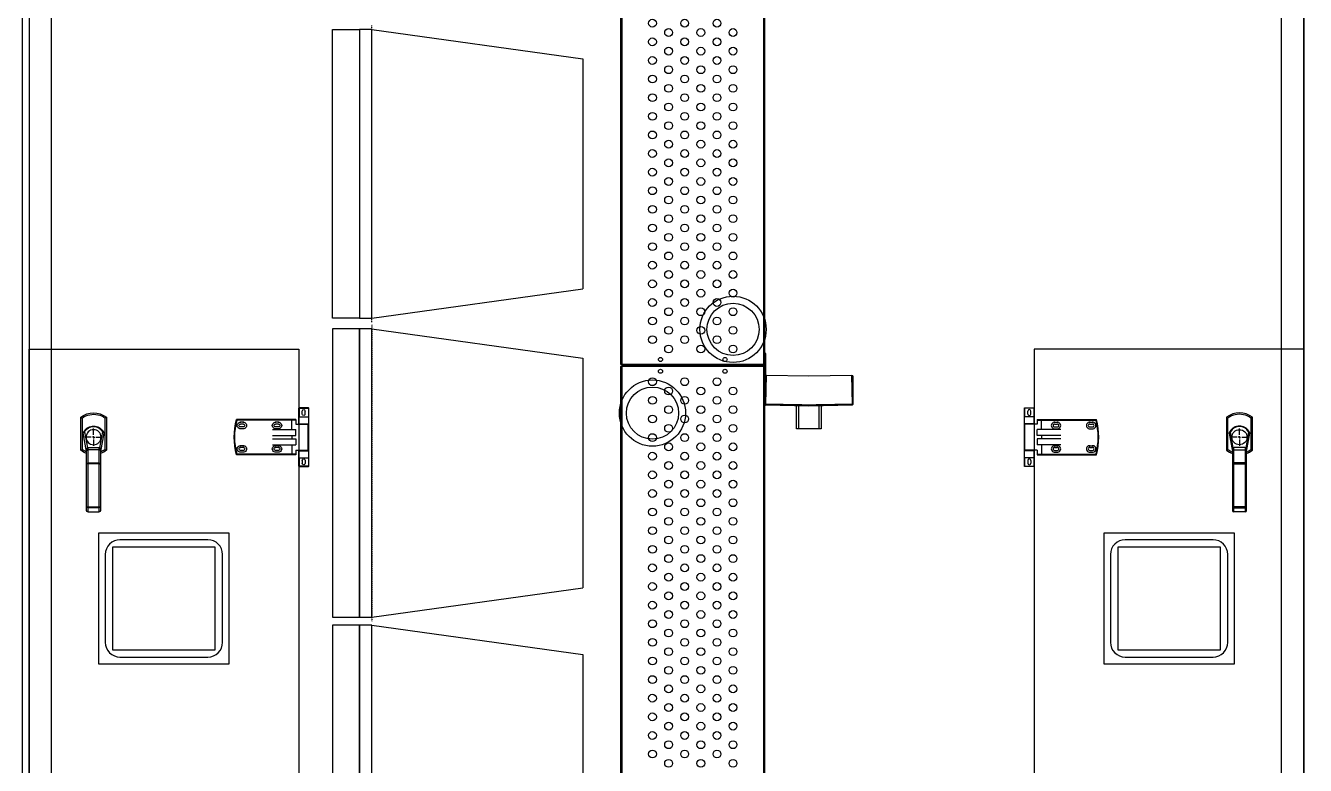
# Model space of a CAD drawing. Header units: millimetres. Extents: x -8864 to 19363, y -6016 to 13777.
# Drawn here: x 6 to 2190, y 1052 to 2314 of the extents above; entities that cross this region are included whole.
import ezdxf

# ---------------------------------------------------------------- set-up
doc = ezdxf.new("R2010")
doc.units = ezdxf.units.MM
doc.linetypes.add('HIDDEN', pattern=[0.375, 0.25, -0.125])
for name, color, linetype in [('__________', 7, 'Continuous'), ('Dim', 1, 'Continuous'), ('HID', 5, 'HIDDEN'), ('M01014100154', 7, 'Continuous'), ('M01014101300', 7, 'Continuous'), ('McDoor', 7, 'Continuous'), ('McFrame', 7, 'Continuous'), ('McLei', 1, 'Continuous'), ('McPipe', 7, 'Continuous'), ('MQFilter1', 7, 'Continuous')]:
    doc.layers.add(name, color=color, linetype=linetype)

# ---------------------------------------------------------------- blocks, each defined once
blk = doc.blocks.new('MXE-B End G-Door_3_1750')
at = {"color": 7, "linetype": 'Continuous'}
for p, q in [((460, 1750), (0, 1750)), ((0, 1750), (0, 0)), ((460, 0), (460, 1750))]:
    blk.add_line(p, q, dxfattribs=at)
at = {"color": 7, "linetype": 'Continuous', "lineweight": 25, "extrusion": (-1.22461e-16, 0, -1)}
for p, q in [((-17, 1550.5), (-17, 1649.5)), ((-16.5, 1649.5), (-17, 1649.5)), ((-16.5, 1650), (-0.5, 1650)), ((-16.5, 1649.5), (-16.5, 1650)), ((-0.5, 1649.5), (-16.5, 1649.5)), ((-16.5, 1649.5), (-16.5, 1635)), ((-16.5, 1623), (-16.5, 1577)), ((-17, 1550.5), (-16.5, 1550.5)), ((-16.5, 1565), (-16.5, 1550.5)), ((-16.5, 1550.5), (-0.5, 1550.5)), ((-16.5, 1550), (-16.5, 1550.5)), ((-0.5, 1550), (-16.5, 1550))]:
    blk.add_line(p, q, dxfattribs=at)
for p, q in [((-11, 1639.5), (-11, 1644.5)), ((-6, 1639.5), (-6, 1644.5)), ((0, 1635), (-17, 1635)), ((0, 1623), (-17, 1623)), ((-16, 1578), (-16, 1622)), ((5, 1622), (-16, 1622)), ((5, 1630), (5, 1622)), ((5, 1630), (106, 1630)), ((5, 1629), (105.3, 1629)), ((12, 1613), (12, 1630)), ((33.8, 1625.5), (40.2, 1625.5)), ((34.5, 1622.5), (39.5, 1622.5)), ((34.5, 1617.5), (39.5, 1617.5)), ((93.8, 1625.5), (100.2, 1625.5)), ((94.5, 1622.5), (99.5, 1622.5)), ((94.5, 1617.5), (99.5, 1617.5)), ((328, 1633.9), (328, 1577.9)), ((330.4, 1579.1), (330.4, 1632.7)), ((369.6, 1632.7), (369.6, 1579.1)), ((372, 1577.9), (372, 1633.9)), ((5, 1603), (5, 1613)), ((45, 1613), (5, 1613)), ((45, 1603), (5, 1603)), ((5, 1597), (5, 1587)), ((45, 1597), (5, 1597)), ((12, 1603), (12, 1597)), ((33.8, 1614.5), (40.2, 1614.5)), ((93.8, 1614.5), (100.2, 1614.5)), ((332.5, 1606.9), (338, 1575.8)), ((339.4, 1581.7), (334.5, 1609.4)), ((365.5, 1609.4), (360.6, 1581.7)), ((362, 1575.8), (367.5, 1606.9)), ((0, 1577), (-17, 1577)), ((5, 1578), (-16, 1578)), ((45, 1587), (5, 1587)), ((5, 1578), (5, 1570)), ((12, 1587), (12, 1570)), ((33.8, 1585.5), (40.2, 1585.5)), ((33.8, 1574.5), (40.2, 1574.5)), ((34.5, 1582.5), (39.5, 1582.5)), ((34.5, 1577.5), (39.5, 1577.5)), ((93.8, 1585.5), (100.2, 1585.5)), ((93.8, 1574.5), (100.2, 1574.5)), ((94.5, 1582.5), (99.5, 1582.5)), ((94.5, 1577.5), (99.5, 1577.5)), ((338, 1577.6), (338, 1576.9)), ((338, 1576.9), (338, 1554.3)), ((359.6, 1582.4), (340.4, 1582.4)), ((340.4, 1578.7), (340.4, 1582.4)), ((340.4, 1578.7), (359.6, 1578.7)), ((340.4, 1556.2), (340.4, 1578.7)), ((359.6, 1582.4), (359.6, 1578.7)), ((359.6, 1578.7), (359.6, 1556.2)), ((362, 1575.8), (362.2, 1578)), ((362, 1576.9), (362, 1577.6)), ((362, 1554.3), (362, 1576.9)), ((0, 1565), (-17, 1565)), ((-11, 1560.5), (-11, 1555.5)), ((-6, 1560.5), (-6, 1555.5)), ((5, 1571), (105.3, 1571)), ((5, 1570), (106, 1570)), ((338, 1554.3), (338, 1481.5)), ((340.4, 1554.3), (338, 1554.3)), ((359.6, 1556.2), (340.4, 1556.2)), ((340.4, 1554.3), (340.4, 1556.2)), ((340.4, 1554.3), (359.6, 1554.3)), ((340.4, 1481.5), (340.4, 1554.3)), ((359.6, 1554.3), (359.6, 1556.2)), ((359.6, 1554.3), (359.6, 1481.5)), ((359.6, 1554.3), (362, 1554.3)), ((362, 1481.5), (362, 1554.3)), ((338, 1481.5), (338, 1475.1)), ((340.4, 1481.5), (338, 1481.5)), ((359.6, 1481.5), (340.4, 1481.5)), ((340.4, 1481.5), (340.4, 1479.3)), ((340.4, 1479.3), (359.6, 1479.3)), ((340.4, 1472.9), (340.4, 1479.3)), ((359.6, 1472.9), (340.4, 1472.9)), ((340.4, 1472.9), (340.4, 1472.7)), ((359.6, 1472.7), (340.4, 1472.7)), ((362, 1481.5), (359.6, 1481.5)), ((359.6, 1481.5), (359.6, 1479.3)), ((359.6, 1479.3), (359.6, 1472.9)), ((359.6, 1472.9), (359.6, 1472.7)), ((362, 1475.1), (362, 1481.5))]:
    blk.add_line(p, q)
at = {"color": 7, "linetype": 'Continuous', "lineweight": 25, "extrusion": (1.22461e-16, 0, -1)}
for p, q in [((-0.5, 1649.5), (-0.5, 1650)), ((-0.5, 1649.5), (-0.5, 1635)), ((-0.5, 1649.5), (0, 1649.5)), ((0, 1622), (0, 1649.5)), ((-0.5, 1623), (-0.5, 1622)), ((-0.5, 1578), (-0.5, 1577)), ((0, 1550.5), (0, 1578)), ((-0.5, 1565), (-0.5, 1550.5)), ((-0.5, 1550), (-0.5, 1550.5)), ((0, 1550.5), (-0.5, 1550.5))]:
    blk.add_line(p, q, dxfattribs=at)
for points in [[(333.8, 1609.8), (333.8, 1609.8), (333.8, 1609.8), (333.9, 1609.7), (334, 1609.7), (334.1, 1609.6), (334.2, 1609.6), (334.3, 1609.5), (334.5, 1609.4)], [(366.2, 1609.8), (366.2, 1609.8), (366.2, 1609.8), (366.1, 1609.7), (366, 1609.7), (365.9, 1609.6), (365.8, 1609.6), (365.7, 1609.5), (365.5, 1609.4)], [(337.8, 1578), (337.9, 1577), (337.9, 1576.4), (338, 1575.9), (338, 1575.8)], [(339.4, 1581.7), (339.4, 1581.6), (339.5, 1581.5), (339.6, 1581.4), (339.6, 1581.3), (339.7, 1581.2), (339.8, 1581.1), (339.8, 1581.1), (339.9, 1581)], [(360.1, 1581), (360.2, 1581.1), (360.2, 1581.1), (360.3, 1581.2), (360.4, 1581.3), (360.4, 1581.4), (360.5, 1581.5), (360.6, 1581.6), (360.6, 1581.7)]]:
    blk.add_lwpolyline(points)
blk.add_circle((350, 1600), 12.8)
at = {"color": 7, "linetype": 'Continuous', "lineweight": 25, "extrusion": (-1.22461e-16, 0, -1)}
for centre, start, end in [((16.5, 1649.5), 0, 90), ((16.5, 1550.5), 270, 0)]:
    blk.add_arc(centre, 0.5, start, end, dxfattribs=at)
for centre, radius, start, end in [((-8.5, 1644.5), 2.5, 359.9853, 179.9927), ((-8.5, 1639.5), 2.5, 179.9853, 0), ((350, 1605.9), 35.6, 51.8428, 128.1572), ((350, 1605.9), 33.2, 78.3893, 126.1713), ((350, 1605.9), 33.2, 53.8287, 102.95), ((-17.8, 1621.7), 1.78, 8.2743, 44.8557), ((0.8, 1621.7), 1.78, 135.1443, 171.7257), ((34.5, 1620), 5.54, 82.9573, 277.0427), ((34.5, 1620), 2.5, 89.9853, 270), ((39.5, 1620), 5.54, 262.9573, 97.0427), ((39.5, 1620), 2.5, 269.9853, 89.9927), ((94.5, 1620), 5.54, 82.9573, 277.0427), ((94.5, 1620), 2.5, 89.9853, 270), ((99.5, 1620), 5.54, 262.9573, 97.0427), ((99.5, 1620), 2.5, 269.9853, 89.9927), ((-5.5, 1600), 114.5, 345.3286, 14.6714), ((-4.5, 1600), 114.5, 344.8107, 15.1893), ((350, 1600), 18.9, 31.1991, 148.8009), ((350, 1600), 18.1, 31.1991, 148.8009), ((333.3, 1607), 0.8, 157.2035, 190), ((366.7, 1607), 0.8, 350, 22.7965), ((-17.8, 1578.3), 1.78, 315.1443, 351.7257), ((0.8, 1578.3), 1.78, 188.2743, 224.8557), ((34.5, 1580), 5.54, 82.9573, 277.0427), ((34.5, 1580), 2.5, 90, 270.0147), ((39.5, 1580), 5.54, 262.9573, 97.0427), ((39.5, 1580), 2.5, 270.0073, 90.0147), ((94.5, 1580), 5.54, 82.9573, 277.0427), ((94.5, 1580), 2.5, 90, 270.0147), ((99.5, 1580), 5.54, 262.9573, 97.0427), ((99.5, 1580), 2.5, 270.0073, 90.0147), ((350, 1605.9), 35.6, 231.8428, 250.3062), ((350, 1605.9), 33.2, 233.8287, 248.817), ((337.5, 1577.5), 0.518, 4.6656, 55.412), ((340.2, 1576.6), 2.18, 83.4591, 171.4483), ((335.6, 1575.4), 2.4, 0, 10), ((359.8, 1576.6), 2.18, 8.5517, 96.5409), ((350, 1605.9), 33.2, 291.183, 306.1713), ((362.5, 1577.5), 0.518, 124.5882, 175.3345), ((350, 1605.9), 35.6, 289.6938, 308.1572), ((364.4, 1575.4), 2.4, 170, 180), ((-8.5, 1560.5), 2.5, 360, 180.0147), ((-8.5, 1555.5), 2.5, 180.0073, 0.0147), ((340.2, 1554), 2.18, 83.4591, 171.4483), ((359.8, 1554), 2.18, 8.5518, 96.5408), ((340.3, 1481.6), 2.31, 182.5367, 272.3301), ((340.4, 1475.1), 2.4, 180, 270), ((340.3, 1475.2), 2.31, 182.5367, 272.3301), ((359.7, 1481.6), 2.31, 267.67, 357.4633), ((359.6, 1475.1), 2.4, 270, 0), ((359.7, 1475.2), 2.31, 267.67, 357.4633)]:
    blk.add_arc(centre, radius, start, end)
at = {"color": 7, "linetype": 'Continuous', "lineweight": 25, "extrusion": (1.22461e-16, 0, -1)}
for centre, start, end in [((0.5, 1649.5), 90, 180), ((0.5, 1550.5), 180, 270)]:
    blk.add_arc(centre, 0.5, start, end, dxfattribs=at)
for points in [[(328, 1633.9), (328.8, 1633.5), (329.6, 1633.1), (330.4, 1632.7)], [(372, 1633.9), (371.2, 1633.5), (370.4, 1633.1), (369.6, 1632.7)], [(330.4, 1579.1), (329.6, 1578.7), (328.8, 1578.3), (328, 1577.9)], [(339.9, 1581), (340.1, 1581.4), (340.2, 1581.9), (340.4, 1582.4)], [(360.1, 1581), (359.9, 1581.4), (359.8, 1581.9), (359.6, 1582.4)], [(372, 1577.9), (371.2, 1578.3), (370.4, 1578.7), (369.6, 1579.1)]]:
    blk.add_open_spline(points, degree=3)
for points, knots in [([(333.8, 1609.8), (333.6, 1609.6), (333.5, 1609.3), (333.2, 1608.8), (333.1, 1608.6), (332.9, 1608.1), (332.8, 1607.9), (332.6, 1607.6), (332.6, 1607.5), (332.6, 1607.4), (332.6, 1607.4), (332.5, 1607.3), (332.5, 1607.3), (332.5, 1607.3)], [0, 0, 0, 0, 0.25, 0.25, 0.5, 0.5, 0.75, 0.75, 0.875, 0.875, 0.9375, 0.9375, 1, 1, 1, 1]), ([(332.5, 1606.9), (332.5, 1606.9), (332.5, 1606.9), (332.6, 1607), (332.6, 1607.1), (332.7, 1607.3), (332.8, 1607.4), (333, 1607.6), (333, 1607.7), (333.2, 1607.9), (333.3, 1608.1), (333.5, 1608.3), (333.7, 1608.5), (334, 1608.9), (334.2, 1609.1), (334.5, 1609.4)], [0, 0, 0, 0, 0.125, 0.125, 0.25, 0.25, 0.375, 0.375, 0.5, 0.5, 0.625, 0.625, 0.75, 0.75, 1, 1, 1, 1]), ([(365.5, 1609.4), (365.8, 1609.1), (366, 1608.9), (366.4, 1608.5), (366.5, 1608.3), (366.7, 1608.1), (366.8, 1607.9), (367, 1607.7), (367, 1607.6), (367.2, 1607.4), (367.3, 1607.3), (367.4, 1607.1), (367.4, 1607), (367.5, 1606.9), (367.5, 1606.9), (367.5, 1606.9)], [0, 0, 0, 0, 0.25, 0.25, 0.375, 0.375, 0.5, 0.5, 0.625, 0.625, 0.75, 0.75, 0.875, 0.875, 1, 1, 1, 1]), ([(367.5, 1607.3), (367.5, 1607.3), (367.5, 1607.3), (367.4, 1607.4), (367.4, 1607.4), (367.4, 1607.5), (367.4, 1607.6), (367.3, 1607.8), (367.2, 1607.9), (367.1, 1608.1), (367.1, 1608.2), (366.9, 1608.6), (366.8, 1608.8), (366.5, 1609.3), (366.4, 1609.6), (366.2, 1609.8)], [0, 0, 0, 0, 0.0625, 0.0625, 0.125, 0.125, 0.25, 0.25, 0.375, 0.375, 0.5, 0.5, 0.75, 0.75, 1, 1, 1, 1]), ([(339.4, 1581.7), (339.3, 1581.5), (339.1, 1581.4), (338.8, 1581.1), (338.7, 1581), (338.5, 1580.7), (338.4, 1580.6), (338.2, 1580.3), (338.1, 1580.2), (337.9, 1579.7), (337.8, 1579.4), (337.7, 1578.7), (337.7, 1578.3), (337.8, 1578)], [0, 0, 0, 0, 0.125, 0.125, 0.25, 0.25, 0.375, 0.375, 0.5, 0.5, 0.75, 0.75, 1, 1, 1, 1]), ([(338, 1577.6), (338, 1577.7), (338, 1577.9), (338.1, 1578.2), (338.1, 1578.4), (338.2, 1578.7), (338.3, 1578.8), (338.5, 1579.1), (338.6, 1579.2), (338.8, 1579.4), (338.9, 1579.5), (339.2, 1579.8), (339.3, 1579.9), (339.5, 1580.2), (339.6, 1580.4), (339.8, 1580.7), (339.8, 1580.8), (339.9, 1581)], [0, 0, 0, 0, 0.125, 0.125, 0.25, 0.25, 0.375, 0.375, 0.5, 0.5, 0.625, 0.625, 0.75, 0.75, 0.875, 0.875, 1, 1, 1, 1]), ([(339.4, 1581.7), (339.5, 1581.8), (339.7, 1581.9), (339.9, 1582), (340, 1582.2), (340.2, 1582.3), (340.4, 1582.4), (340.4, 1582.4), (340.4, 1582.4), (340.4, 1582.4)], [0, 0, 0, 0, 0.000785588, 0.000785588, 0.000785588, 0.001571314, 0.001571314, 0.001571314, 0.001586806, 0.001586806, 0.001586806, 0.001586806]), ([(360.6, 1581.7), (360.5, 1581.8), (360.3, 1581.9), (360.1, 1582), (360, 1582.2), (359.8, 1582.3), (359.6, 1582.4), (359.6, 1582.4), (359.6, 1582.4), (359.6, 1582.4)], [0, 0, 0, 0, 0.000785588, 0.000785588, 0.000785588, 0.001571314, 0.001571314, 0.001571314, 0.001586806, 0.001586806, 0.001586806, 0.001586806]), ([(360.1, 1581), (360.2, 1580.8), (360.2, 1580.7), (360.4, 1580.4), (360.5, 1580.2), (360.7, 1579.9), (360.8, 1579.8), (361.1, 1579.5), (361.2, 1579.4), (361.4, 1579.2), (361.5, 1579.1), (361.7, 1578.8), (361.8, 1578.7), (361.9, 1578.4), (361.9, 1578.2), (362, 1577.9), (362, 1577.7), (362, 1577.6)], [0, 0, 0, 0, 0.125, 0.125, 0.25, 0.25, 0.375, 0.375, 0.5, 0.5, 0.625, 0.625, 0.75, 0.75, 0.875, 0.875, 1, 1, 1, 1]), ([(362.2, 1578), (362.3, 1578.3), (362.3, 1578.7), (362.2, 1579.2), (362.2, 1579.4), (362.1, 1579.7), (362.1, 1579.9), (361.9, 1580.2), (361.8, 1580.3), (361.6, 1580.6), (361.5, 1580.7), (361.3, 1581), (361.2, 1581.1), (360.9, 1581.4), (360.7, 1581.5), (360.6, 1581.7)], [0, 0, 0, 0, 0.25, 0.25, 0.375, 0.375, 0.5, 0.5, 0.625, 0.625, 0.75, 0.75, 0.875, 0.875, 1, 1, 1, 1])]:
    blk.add_open_spline(points, degree=3, knots=knots)
at = {"layer": 'Dim', "color": 0}
for p, q in [((346, 1600), (335.2, 1600)), ((350, 1600), (348, 1600)), ((350, 1604), (350, 1614.8)), ((350, 1600), (350, 1602)), ((350, 1600), (352, 1600)), ((350, 1600), (350, 1598)), ((350, 1596), (350, 1585.2)), ((354, 1600), (364.8, 1600))]:
    blk.add_line(p, q, dxfattribs=at)
blk = doc.blocks.new('InspectWindowRect')
at = {"layer": 'McDoor'}
for points in [[(-111.5, -111.5), (111.5, -111.5), (111.5, 111.5), (-111.5, 111.5)], [(-87.5, -87.5), (87.5, -87.5), (87.5, 87.5), (-87.5, 87.5)]]:
    blk.add_lwpolyline(points, close=True, dxfattribs=at)
blk.add_lwpolyline([(-75, -100), (75, -100, 0.414214), (100, -75), (100, 75, 0.414214), (75, 100), (-75, 100, 0.414214), (-100, 75), (-100, -75, 0.414214)], format="xyb", close=True, dxfattribs=at)
blk = doc.blocks.new('Filter_FlatBag_26M-E_SC')
at = {"layer": '__________', "color": 3, "linetype": 'HIDDEN', "ltscale": 0.3}
for p, q in [((67, 1723.6, 0), (67, 2229.2, 0)), ((67, 1718.8, 0), (67, 1213.2, 0))]:
    blk.add_line(p, q, dxfattribs=at)
at = {"layer": 'Dim'}
for p, q in [((67, 2222.4, 0), (46, 2222.4, 0)), ((46, 2222.4, 0), (46, 1730.4, 0)), ((67, 2222.4, 0), (427, 2172.4, 0)), ((67, 1730.4, 0), (67, 2222.4, 0)), ((427, 2172.4, 0), (427, 1780.4, 0)), ((67, 1730.4, 0), (427, 1780.4, 0)), ((46, 1730.4, 0), (67, 1730.4, 0)), ((67, 1712, 0), (46, 1712, 0)), ((46, 1712, 0), (46, 1220, 0)), ((67, 1712, 0), (427, 1662, 0)), ((67, 1220, 0), (67, 1712, 0)), ((427, 1662, 0), (427, 1270, 0)), ((67, 1220, 0), (427, 1270, 0)), ((46, 1220, 0), (67, 1220, 0)), ((67, 1206.4), (46, 1206.4)), ((46, 1206.4), (46, 612.4)), ((67, 1206.4), (427, 1156.4)), ((67, 612.4), (67, 1206.4)), ((427, 1156.4), (427, 662.4))]:
    blk.add_line(p, q, dxfattribs=at)
at = {"layer": 'McLei', "elevation": 0}
for points in [[(46, 1730.4), (0, 1730.4), (0, 2222.4), (46, 2222.4)], [(46, 1712), (0, 1712), (0, 1220), (46, 1220)], [(46, 1206.4), (0, 1206.4), (0, 612.4), (46, 612.4)]]:
    blk.add_lwpolyline(points, close=True, dxfattribs=at)
blk = doc.blocks.new('50_EndPlate_6(0_3)')
for p, q in [((0, 1625.5, 0), (0, 2, 0)), ((246.5, 1625.5, 0), (0, 1625.5, 0)), ((2, 1627.5, 0), (2, 0, 0)), ((244.5, 1627.5, 0), (2, 1627.5, 0)), ((244.5, 0, 0), (244.5, 1627.5, 0)), ((246.5, 2, 0), (246.5, 1625.5, 0))]:
    blk.add_line(p, q)
for centre, radius in [((68.25, 1617.5, 0), 3.5), ((178.25, 1617.5, 0), 3.5), ((54.5, 1599.5625, 0), 6.66), ((109.5, 1599.5625, 0), 6.66), ((164.5, 1599.5625, 0), 6.66), ((54.5, 1567.8125, 0), 6.66), ((82, 1583.6875, 0), 6.66), ((109.5, 1567.8125, 0), 6.66), ((137, 1583.6875, 0), 6.66), ((164.5, 1567.8125, 0), 6.66), ((192, 1583.6875, 0), 6.66), ((82, 1551.9375, 0), 6.66), ((137, 1551.9375, 0), 6.66), ((192, 1551.9375, 0), 6.66), ((54.5, 1536.0625, 0), 6.66), ((109.5, 1536.0625, 0), 6.66), ((164.5, 1536.0625, 0), 6.66), ((54.5, 1504.3125, 0), 6.66), ((82, 1520.1875, 0), 6.66), ((109.5, 1504.3125, 0), 6.66), ((137, 1520.1875, 0), 6.66), ((164.5, 1504.3125, 0), 6.66), ((192, 1520.1875, 0), 6.66), ((82, 1488.4375, 0), 6.66), ((137, 1488.4375, 0), 6.66), ((192, 1488.4375, 0), 6.66), ((54.5, 1472.5625, 0), 6.66), ((82, 1456.6875, 0), 6.66), ((109.5, 1472.5625, 0), 6.66), ((137, 1456.6875, 0), 6.66), ((164.5, 1472.5625, 0), 6.66), ((192, 1456.6875, 0), 6.66), ((54.5, 1440.8125, 0), 6.66), ((109.5, 1440.8125, 0), 6.66), ((164.5, 1440.8125, 0), 6.66), ((82, 1424.9375, 0), 6.66), ((137, 1424.9375, 0), 6.66), ((192, 1424.9375, 0), 6.66), ((54.5, 1409.0625, 0), 6.66), ((82, 1393.1875, 0), 6.66), ((109.5, 1409.0625, 0), 6.66), ((137, 1393.1875, 0), 6.66), ((164.5, 1409.0625, 0), 6.66), ((192, 1393.1875, 0), 6.66), ((54.5, 1377.3125, 0), 6.66), ((109.5, 1377.3125, 0), 6.66), ((164.5, 1377.3125, 0), 6.66), ((82, 1361.4375, 0), 6.66), ((137, 1361.4375, 0), 6.66), ((192, 1361.4375, 0), 6.66), ((54.5, 1345.5625, 0), 6.66), ((82, 1329.6875, 0), 6.66), ((109.5, 1345.5625, 0), 6.66), ((137, 1329.6875, 0), 6.66), ((164.5, 1345.5625, 0), 6.66), ((192, 1329.6875, 0), 6.66), ((54.5, 1313.8125, 0), 6.66), ((109.5, 1313.8125, 0), 6.66), ((164.5, 1313.8125, 0), 6.66), ((54.5, 1282.0625, 0), 6.66), ((82, 1297.9375, 0), 6.66), ((109.5, 1282.0625, 0), 6.66), ((137, 1297.9375, 0), 6.66), ((164.5, 1282.0625, 0), 6.66), ((192, 1297.9375, 0), 6.66), ((82, 1266.1875, 0), 6.66), ((137, 1266.1875, 0), 6.66), ((192, 1266.1875, 0), 6.66), ((54.5, 1250.3125, 0), 6.66), ((109.5, 1250.3125, 0), 6.66), ((164.5, 1250.3125, 0), 6.66), ((54.5, 1218.5625, 0), 6.66), ((82, 1234.4375, 0), 6.66), ((109.5, 1218.5625, 0), 6.66), ((137, 1234.4375, 0), 6.66), ((164.5, 1218.5625, 0), 6.66), ((192, 1234.4375, 0), 6.66), ((82, 1202.6875, 0), 6.66), ((137, 1202.6875, 0), 6.66), ((192, 1202.6875, 0), 6.66), ((54.5, 1186.8125, 0), 6.66), ((109.5, 1186.8125, 0), 6.66), ((164.5, 1186.8125, 0), 6.66), ((54.5, 1155.0625, 0), 6.66), ((82, 1170.9375, 0), 6.66), ((109.5, 1155.0625, 0), 6.66), ((137, 1170.9375, 0), 6.66), ((164.5, 1155.0625, 0), 6.66), ((192, 1170.9375, 0), 6.66), ((82, 1139.1875, 0), 6.66), ((137, 1139.1875, 0), 6.66), ((192, 1139.1875, 0), 6.66), ((54.5, 1123.3125, 0), 6.66), ((82, 1107.4375, 0), 6.66), ((109.5, 1123.3125, 0), 6.66), ((137, 1107.4375, 0), 6.66), ((164.5, 1123.3125, 0), 6.66), ((192, 1107.4375, 0), 6.66), ((54.5, 1091.5625, 0), 6.66), ((109.5, 1091.5625, 0), 6.66), ((164.5, 1091.5625, 0), 6.66), ((82, 1075.6875, 0), 6.66), ((137, 1075.6875, 0), 6.66), ((192, 1075.6875, 0), 6.66), ((54.5, 1059.8125, 0), 6.66), ((82, 1043.9375, 0), 6.66), ((109.5, 1059.8125, 0), 6.66), ((137, 1043.9375, 0), 6.66), ((164.5, 1059.8125, 0), 6.66), ((192, 1043.9375, 0), 6.66), ((54.5, 1028.0625, 0), 6.66), ((109.5, 1028.0625, 0), 6.66), ((164.5, 1028.0625, 0), 6.66), ((82, 1012.1875, 0), 6.66), ((137, 1012.1875, 0), 6.66), ((192, 1012.1875, 0), 6.66), ((54.5, 996.3125, 0), 6.66), ((82, 980.4375, 0), 6.66), ((109.5, 996.3125, 0), 6.66), ((137, 980.4375, 0), 6.66), ((164.5, 996.3125, 0), 6.66), ((192, 980.4375, 0), 6.66), ((54.5, 964.5625, 0), 6.66), ((109.5, 964.5625, 0), 6.66), ((164.5, 964.5625, 0), 6.66), ((82, 948.6875, 0), 6.66), ((137, 948.6875, 0), 6.66), ((192, 948.6875, 0), 6.66)]:
    blk.add_circle(centre, radius)
blk = doc.blocks.new('48_EndPlate_6(0_3)')
for p, q in [((0, 1562, 0), (0, 2, 0)), ((2, 1564, 0), (2, 0, 0)), ((244.5, 0, 0), (244.5, 1564, 0)), ((246.5, 2, 0), (246.5, 1562, 0)), ((0, 2, 0), (246.5, 2, 0)), ((2, 0, 0), (244.5, 0, 0))]:
    blk.add_line(p, q)
for centre, radius in [((54.5, 583.5625, 0), 6.66), ((109.5, 583.5625, 0), 6.66), ((164.5, 583.5625, 0), 6.66), ((82, 567.6875, 0), 6.66), ((137, 567.6875, 0), 6.66), ((192, 567.6875, 0), 6.66), ((54.5, 551.8125, 0), 6.66), ((109.5, 551.8125, 0), 6.66), ((164.5, 551.8125, 0), 6.66), ((54.5, 520.0625, 0), 6.66), ((82, 535.9375, 0), 6.66), ((109.5, 520.0625, 0), 6.66), ((137, 535.9375, 0), 6.66), ((164.5, 520.0625, 0), 6.66), ((192, 535.9375, 0), 6.66), ((82, 504.1875, 0), 6.66), ((137, 504.1875, 0), 6.66), ((192, 504.1875, 0), 6.66), ((54.5, 488.3125, 0), 6.66), ((109.5, 488.3125, 0), 6.66), ((164.5, 488.3125, 0), 6.66), ((54.5, 456.5625, 0), 6.66), ((82, 472.4375, 0), 6.66), ((109.5, 456.5625, 0), 6.66), ((137, 472.4375, 0), 6.66), ((164.5, 456.5625, 0), 6.66), ((192, 472.4375, 0), 6.66), ((82, 440.6875, 0), 6.66), ((137, 440.6875, 0), 6.66), ((192, 440.6875, 0), 6.66), ((54.5, 424.8125, 0), 6.66), ((82, 408.9375, 0), 6.66), ((109.5, 424.8125, 0), 6.66), ((137, 408.9375, 0), 6.66), ((164.5, 424.8125, 0), 6.66), ((192, 408.9375, 0), 6.66), ((54.5, 393.0625, 0), 6.66), ((109.5, 393.0625, 0), 6.66), ((164.5, 393.0625, 0), 6.66), ((82, 377.1875, 0), 6.66), ((137, 377.1875, 0), 6.66), ((192, 377.1875, 0), 6.66), ((54.5, 361.3125, 0), 6.66), ((82, 345.4375, 0), 6.66), ((109.5, 361.3125, 0), 6.66), ((137, 345.4375, 0), 6.66), ((164.5, 361.3125, 0), 6.66), ((192, 345.4375, 0), 6.66), ((54.5, 329.5625, 0), 6.66), ((109.5, 329.5625, 0), 6.66), ((164.5, 329.5625, 0), 6.66), ((82, 313.6875, 0), 6.66), ((137, 313.6875, 0), 6.66), ((192, 313.6875, 0), 6.66), ((54.5, 297.8125, 0), 6.66), ((82, 281.9375, 0), 6.66), ((109.5, 297.8125, 0), 6.66), ((137, 281.9375, 0), 6.66), ((164.5, 297.8125, 0), 6.66), ((192, 281.9375, 0), 6.66), ((54.5, 266.0625, 0), 6.66), ((109.5, 266.0625, 0), 6.66), ((164.5, 266.0625, 0), 6.66), ((54.5, 234.3125, 0), 6.66), ((82, 250.1875, 0), 6.66), ((109.5, 234.3125, 0), 6.66), ((137, 250.1875, 0), 6.66), ((164.5, 234.3125, 0), 6.66), ((192, 250.1875, 0), 6.66), ((82, 218.4375, 0), 6.66), ((137, 218.4375, 0), 6.66), ((192, 218.4375, 0), 6.66), ((54.5, 202.5625, 0), 6.66), ((109.5, 202.5625, 0), 6.66), ((164.5, 202.5625, 0), 6.66), ((54.5, 170.8125, 0), 6.66), ((82, 186.6875, 0), 6.66), ((109.5, 170.8125, 0), 6.66), ((137, 186.6875, 0), 6.66), ((164.5, 170.8125, 0), 6.66), ((192, 186.6875, 0), 6.66), ((82, 154.9375, 0), 6.66), ((137, 154.9375, 0), 6.66), ((192, 154.9375, 0), 6.66), ((54.5, 139.0625, 0), 6.66), ((109.5, 139.0625, 0), 6.66), ((164.5, 139.0625, 0), 6.66), ((54.5, 107.3125, 0), 6.66), ((82, 123.1875, 0), 6.66), ((109.5, 107.3125, 0), 6.66), ((137, 123.1875, 0), 6.66), ((164.5, 107.3125, 0), 6.66), ((192, 123.1875, 0), 6.66), ((82, 91.4375, 0), 6.66), ((137, 91.4375, 0), 6.66), ((192, 91.4375, 0), 6.66), ((54.5, 75.5625, 0), 6.66), ((82, 59.6875, 0), 6.66), ((109.5, 75.5625, 0), 6.66), ((137, 59.6875, 0), 6.66), ((164.5, 75.5625, 0), 6.66), ((192, 59.6875, 0), 6.66), ((54.5, 43.8125, 0), 6.66), ((109.5, 43.8125, 0), 6.66), ((164.5, 43.8125, 0), 6.66), ((82, 27.9375, 0), 6.66), ((137, 27.9375, 0), 6.66), ((192, 27.9375, 0), 6.66), ((68.25, 10, 0), 3.5), ((178.25, 10, 0), 3.5)]:
    blk.add_circle(centre, radius)
blk = doc.blocks.new('A$C25F5714E')
blk.add_line((96, 0), (54, 0))
at = {"layer": 'HID'}
for p, q in [((75, 40.2), (1.5, 41.5)), ((58, 39), (58, 40.5)), ((148.5, 41.5), (75, 40.2)), ((75, 40.2), (75, 40.3)), ((75, 40.3), (75, 40.2)), ((75, 40.2), (75, 38.7)), ((75, 40.2), (75, 40.2)), ((75, 38.7), (75, 40.2)), ((75, 40.2), (75, 38.7)), ((75, 40.2), (75, 40.2)), ((75, 40.2), (75, 38.7)), ((75, 38.7), (75, 38.7)), ((75, 38.7), (75, 38.7)), ((92, 40.5), (92, 39))]:
    blk.add_line(p, q, dxfattribs=at)
for radius in [0.002, 1.5]:
    blk.add_arc((75, 40.2), radius, 269, 271, dxfattribs=at)
at = {"layer": 'M01014100154', "color": 7, "linetype": 'Continuous'}
for p, q in [((96, 40), (54, 40)), ((54, 0), (54, 40)), ((96, 40), (96, 0))]:
    blk.add_line(p, q, dxfattribs=at)
at = {"layer": 'M01014100154', "color": 5, "linetype": 'HIDDEN'}
for p, q in [((58, 0), (58, 40)), ((92, 40), (92, 0))]:
    blk.add_line(p, q, dxfattribs=at)
at = {"layer": 'M01014101300', "color": 7, "linetype": 'Continuous'}
for p, q in [((1.5, 128), (0, 128)), ((0, 41.5), (0, 128)), ((1.5, 41.5), (1.5, 128)), ((1.5, 41.5), (2.4, 91.5)), ((2.4, 91.5), (75, 90.2)), ((75, 90.2), (147.6, 91.5)), ((147.6, 91.5), (148.5, 41.5)), ((148.5, 90), (148.5, 41.5)), ((150, 90), (148.5, 90)), ((150, 90), (150, 41.5)), ((1.5, 41.5), (1.5, 40)), ((1.5, 40), (1.5, 41.5)), ((1.5, 40), (1.5, 40)), ((75, 38.7), (1.5, 40)), ((148.5, 40), (75, 38.7)), ((148.5, 41.5), (148.5, 40)), ((148.5, 41.5), (148.5, 40)), ((148.5, 40), (148.5, 40))]:
    blk.add_line(p, q, dxfattribs=at)
at = {"layer": 'M01014101300', "color": 5, "linetype": 'Continuous'}
for p, q in [((0, 124.5), (1.5, 124.5)), ((1.5, 114.5), (0, 114.5)), ((1.5, 41.5), (1.5, 41.5)), ((148.5, 41.5), (148.5, 41.5))]:
    blk.add_line(p, q, dxfattribs=at)
at = {"layer": 'M01014101300', "color": 7, "linetype": 'Continuous'}
for centre, radius, start, end in [((1.5, 41.5), 1.5, 180, 269), ((1.5, 41.5), 0.002, 180, 269), ((148.5, 41.5), 0.002, 271, 0), ((148.5, 41.5), 1.5, 271, 0)]:
    blk.add_arc(centre, radius, start, end, dxfattribs=at)
blk = doc.blocks.new('MidDrainPan')
blk.add_blockref('A$C25F5714E', (0, 0))

msp = doc.modelspace()

# ---------------------------------------------------------------- linework, layer by layer
for centre in [(1213, 1795.9), (1075.5, 1653.1)]:
    msp.add_circle(centre, 44.5)
at = {"layer": 'McFrame', "color": 5}
for p, q in [((50, 12), (50, 3368)), ((2149, 12), (2149, 3368))]:
    msp.add_line(p, q, dxfattribs=at)
at = {"layer": 'McFrame'}
for points in [[(0, 12), (2187, 12), (2187, 3368), (0, 3368)], [(12, 0), (2187, 0), (2187, 3380), (12, 3380)], [(2187, 0), (4537, 0), (4537, 3380), (2187, 3380)], [(2187, 12), (4549, 12), (4549, 3368), (2187, 3368)]]:
    msp.add_lwpolyline(points, close=True, dxfattribs=at)
at = {"layer": 'McPipe'}
for centre in [(1213, 1795.9), (1075.5, 1653.1)]:
    msp.add_circle(centre, 56.5, dxfattribs=at)

# ---------------------------------------------------------------- block references
for name, p in [('48_EndPlate_6(0_3)', (1021, 1734.5)), ('MidDrainPan', (1267.5, 1626.5, 0)), ('50_EndPlate_6(0_3)', (1021, 107))]:
    msp.add_blockref(name, p)
at = {"layer": 'McDoor', "extrusion": (1.22461e-16, 0, -1)}
msp.add_blockref('MXE-B End G-Door_3_1750', (-472, 12), dxfattribs=at)
at = {"layer": 'McDoor'}
for name, p in [('MXE-B End G-Door_3_1750', (1727, 12)), ('InspectWindowRect', (242, 1337)), ('InspectWindowRect', (1957, 1337))]:
    msp.add_blockref(name, p, dxfattribs=at)
at = {"layer": 'MQFilter1'}
msp.add_blockref('Filter_FlatBag_26M-E_SC', (529.5, 84.8), dxfattribs=at)

doc.saveas('drawing.dxf')
